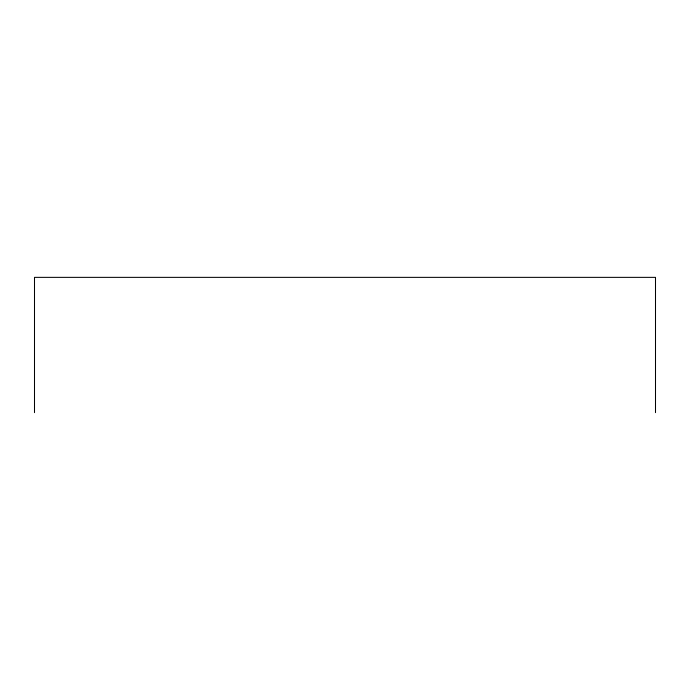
<?xml version="1.0" encoding="UTF-8"?>
<svg xmlns="http://www.w3.org/2000/svg" width="690" height="690" viewBox="0 0 690 690"><rect width="100%" height="100%" fill="white"/><g stroke="black" fill="none" stroke-linecap="round" stroke-linejoin="round"><path stroke-width="1.03" d="M655.5 412.637L655.5 277.363L34.5 277.363L34.5 412.637"/></g></svg>
